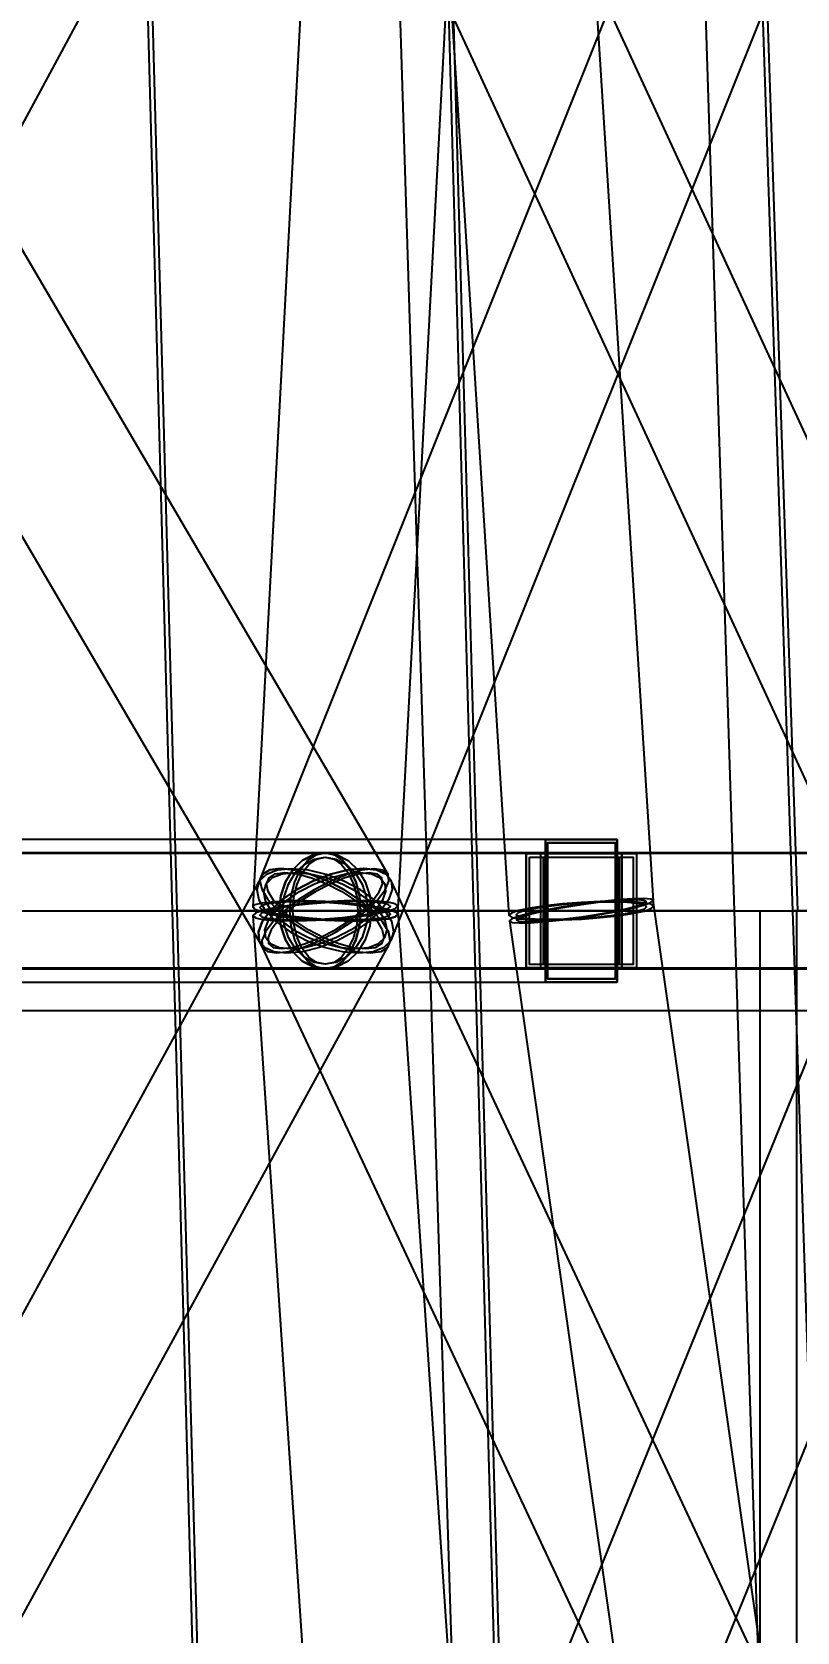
# Model space of a CAD drawing. Header units: millimetres. Extents: x -123812 to 252100, y -3000 to 639000.
# Drawn here: x 8637 to 11315, y 372475 to 378076 of the extents above; entities that cross this region are included whole.
import ezdxf

# ---------------------------------------------------------------- set-up
doc = ezdxf.new("R2010")
doc.units = ezdxf.units.MM
for name, color, linetype, lineweight in [('D-STR-DECK', 7, 'Continuous', 25), ('D-STR-DIM', 7, 'Continuous', 13), ('D-STR-STRC', 7, 'Continuous', 25)]:
    doc.layers.add(name, color=color, linetype=linetype, lineweight=lineweight)
doc.styles.add('OpenSansCondensed-Light', font='OpenSansCondensed-Light.ttf')
doc.styles.add('TOWER_UNICODE', font='Arial Unicode.ttf')
doc.dimstyles.new('EZDXF', dxfattribs={"dimtxt": 0.25, "dimasz": 0.175, "dimexe": 0.375, "dimexo": 0.125, "dimgap": 0.1, "dimtad": 1, "dimlfac": 100, "dimzin": 12, "dimdsep": 46, "dimtxsty": 'OpenSansCondensed-Light', "dimblk": 'ARCHTICK', "dimcen": 2.5, "dimazin": 3, "dimtfac": 0.5, "dimtmove": 2, "dimatfit": 3})

# ---------------------------------------------------------------- blocks, each defined once
blk = doc.blocks.new('_ARCHTICK')
at = {"color": 0, "linetype": 'BYBLOCK', "const_width": 0.15}
blk.add_lwpolyline([(-0.5, -0.5), (0.5, 0.5)], dxfattribs=at)

msp = doc.modelspace()

# ---------------------------------------------------------------- linework, layer by layer
at = {"layer": 'D-STR-DECK'}
for points in [[(3000, 374650), (3000, 375000), (11313.7, 375000), (11313.7, 374650)], [(3000, 374650), (3000, 375000), (11313.7, 375000), (11313.7, 374650)], [(4242.6, 374650), (4242.6, 375000), (13856.4, 375000), (13856.4, 374650)], [(4242.6, 374650), (4242.6, 375000), (13856.4, 375000), (13856.4, 374650)], [(5196.2, 374650), (5196.2, 375000), (15454.8, 375000), (15454.8, 374650)], [(5196.2, 374650), (5196.2, 375000), (15454.8, 375000), (15454.8, 374650)], [(5795.6, 374650), (5795.6, 375000), (16000, 375000), (16000, 374650)], [(5795.6, 374650), (5795.6, 375000), (16000, 375000), (16000, 374650)], [(7910, 371000), (7910, 375000), (11313.7, 375000), (11313.7, 371000)], [(7910, 371000), (7910, 375000), (11313.7, 375000), (11313.7, 371000)], [(11186.4, 371000), (11186.4, 375000), (13856.4, 375000), (13856.4, 371000)], [(11186.4, 371000), (11186.4, 375000), (13856.4, 375000), (13856.4, 371000)]]:
    msp.add_lwpolyline(points, close=True, dxfattribs=at)
at = {"layer": 'D-STR-STRC'}
for points in [[(8722.8, 399984.2), (10306.6, 374984.2), (10315.2, 374977.2), (10340.5, 374971.7), (10380.8, 374968.2), (10433.3, 374966.9), (10494.5, 374967.8), (10560.1, 374970.9), (10625.7, 374976), (10686.8, 374982.8), (10739.3, 374990.7), (10779.6, 374999.2), (10804.9, 375007.8), (10813.6, 375015.8), (9229.8, 400015.8)], [(10740.1, 400013.3), (9410.1, 375013.3), (9418.8, 375004.2), (9444.1, 374994.8), (9484.4, 374985.8), (9537, 374977.7), (9598.1, 374971.2), (9663.8, 374966.6), (9729.4, 374964.3), (9790.6, 374964.4), (9843.1, 374967), (9883.5, 374971.8), (9908.8, 374978.5), (9917.4, 374986.7), (11247.4, 399986.7)], [(6516.3, 379872.7), (9444, 374872.7), (9461.5, 374858), (9492.8, 374853), (9535.8, 374858), (9587.5, 374872.7), (9644.3, 374896.1), (9702.5, 374926.5), (9758.1, 374962), (9807.2, 375000), (9846.6, 375038), (9873.5, 375073.5), (9886.1, 375103.9), (9883.6, 375127.3), (6955.9, 380127.3)], [(9307.4, 380127.3), (6614.5, 375127.3), (6605.2, 375103.9), (6611.5, 375073.5), (6632.9, 375038), (6668, 375000), (6714.3, 374962), (6768.8, 374926.5), (6827.6, 374896.1), (6886.8, 374872.7), (6942.4, 374858), (6990.6, 374853), (7028, 374858), (7052.2, 374872.7), (9745.2, 379872.7)], [(9294.6, 379896.1), (11604, 374896.1), (11622.5, 374872.7), (11655.5, 374858), (11700.8, 374853), (11755.3, 374858), (11815.3, 374872.7), (11876.7, 374896.1), (11935.2, 374926.5), (11987, 374962), (12028.5, 375000), (12056.8, 375038), (12070.1, 375073.5), (12067.4, 375103.9), (9758, 380103.9)], [(11436.3, 380103.9), (9432.8, 375103.9), (9423.8, 375073.5), (9431, 375038), (9454.2, 375000), (9491.6, 374962), (9540.8, 374926.5), (9598.3, 374896.1), (9660.3, 374872.7), (9722.5, 374858), (9780.8, 374853), (9831, 374858), (9869.9, 374872.7), (9894.7, 374896.1), (11898.2, 379896.1)], [(6833.3, 374796.8), (9663.8, 374796.8), (9695.8, 374803.7), (9725.6, 374824), (9751.3, 374856.3), (9770.9, 374898.4), (9783.3, 374947.4), (9787.5, 375000), (9783.3, 375052.6), (9770.9, 375101.6), (9751.3, 375143.7), (9725.6, 375176), (9695.8, 375196.3), (9663.8, 375203.2), (6833.3, 375203.2)], [(6833.3, 374796.8), (9663.8, 374796.8), (9695.8, 374803.7), (9725.6, 374824), (9751.3, 374856.3), (9770.9, 374898.4), (9783.3, 374947.4), (9787.5, 375000), (9783.3, 375052.6), (9770.9, 375101.6), (9751.3, 375143.7), (9725.6, 375176), (9695.8, 375196.3), (9663.8, 375203.2), (6833.3, 375203.2)], [(11835.7, 375203.2), (9663.8, 375203.2), (9622.1, 375196.3), (9583.2, 375176), (9549.8, 375143.7), (9524.2, 375101.6), (9508.1, 375052.6), (9502.6, 375000), (9508.1, 374947.4), (9524.2, 374898.4), (9549.8, 374856.3), (9583.2, 374824), (9622.1, 374803.7), (9663.8, 374796.8), (11835.7, 374796.8)], [(11835.7, 375203.2), (9663.8, 375203.2), (9622.1, 375196.3), (9583.2, 375176), (9549.8, 375143.7), (9524.2, 375101.6), (9508.1, 375052.6), (9502.6, 375000), (9508.1, 374947.4), (9524.2, 374898.4), (9549.8, 374856.3), (9583.2, 374824), (9622.1, 374803.7), (9663.8, 374796.8), (11835.7, 374796.8)], [(7148.8, 369871.5), (9882, 374871.5), (9891.3, 374895.1), (9885.2, 374925.8), (9863.9, 374961.6), (9829, 375000), (9782.8, 375038.4), (9728.6, 375074.2), (9669.9, 375104.9), (9610.8, 375128.5), (9555.3, 375143.3), (9507.2, 375148.4), (9469.8, 375143.3), (9445.6, 375128.5), (6712.3, 370128.5)], [(12235.3, 370104.9), (9895, 375104.9), (9876.4, 375128.5), (9843.2, 375143.3), (9797.9, 375148.4), (9743.4, 375143.3), (9683.4, 375128.5), (9622.2, 375104.9), (9563.7, 375074.2), (9512.1, 375038.4), (9470.9, 375000), (9442.7, 374961.6), (9429.7, 374925.8), (9432.6, 374895.1), (11772.8, 369895.1)], [(10031.9, 369895.1), (12066.2, 374895.1), (12075.4, 374925.8), (12068.2, 374961.6), (12045.2, 375000), (12007.9, 375038.4), (11958.8, 375074.2), (11901.4, 375104.9), (11839.5, 375128.5), (11777.3, 375143.3), (11719.1, 375148.4), (11668.9, 375143.3), (11630, 375128.5), (11605.1, 375104.9), (9570.7, 370104.9)], [(14391.5, 350035.7), (10811.5, 375035.7), (10803, 375040.5), (10777.9, 375042.6), (10737.9, 375041.8), (10685.8, 375038.1), (10625.2, 375031.8), (10560.1, 375023.4), (10495, 375013.3), (10434.4, 375002.4), (10382.3, 374991.3), (10342.3, 374980.8), (10317.2, 374971.6), (10308.6, 374964.3), (13888.6, 349964.3)], [(11607, 350016.9), (9917.2, 375016.9), (9908.6, 375024.4), (9883.3, 375030.3), (9843, 375034.1), (9790.5, 375035.6), (9729.4, 375034.6), (9663.8, 375031.3), (9598.2, 375025.9), (9537.1, 375018.7), (9484.6, 375010.2), (9444.3, 375001.1), (9419, 374991.8), (9410.4, 374983.1), (11100.2, 349983.1)]]:
    msp.add_lwpolyline(points, dxfattribs=at)
for points in [[(8991.3, 380000), (9127.6, 375000), (10199.9, 375000), (10061.3, 380000)], [(9007.3, 380000), (9144.3, 375000), (10183.3, 375000), (10045.3, 380000)], [(9866.4, 380000), (10023.9, 375000), (11096.2, 375000), (10936.4, 380000)], [(11132.3, 380000), (11299.5, 375000), (12371.8, 375000), (12202.3, 380000)], [(11148.3, 380000), (11316.2, 375000), (12355.1, 375000), (12186.3, 380000)], [(5244.4, 374750), (10685.1, 374750), (10685.1, 375250), (5244.4, 375250)], [(5244.4, 374750), (10685.1, 374750), (10685.1, 375250), (5244.4, 375250)], [(10685.1, 375250), (10435.1, 375250), (10435.1, 374750), (10685.1, 374750)], [(10435.1, 375250), (10685.1, 375250), (10685.1, 374750), (10435.1, 374750)], [(10679.1, 375238), (10441.1, 375238), (10441.1, 374762), (10679.1, 374762)], [(10441.1, 375238), (10679.1, 375238), (10679.1, 374762), (10441.1, 374762)], [(5955.4, 374800), (10701.5, 374800), (10701.5, 375200), (5955.4, 375200)], [(5955.4, 374800), (10701.5, 374800), (10701.5, 375200), (5955.4, 375200)], [(9825, 375000), (9819.5, 374947.4), (9803.4, 374898.4), (9777.8, 374856.3), (9744.4, 374824), (9705.5, 374803.7), (9663.8, 374796.8), (9622.1, 374803.7), (9583.2, 374824), (9549.8, 374856.3), (9524.2, 374898.4), (9508.1, 374947.4), (9502.6, 375000), (9508.1, 375052.6), (9524.2, 375101.6), (9549.8, 375143.7), (9583.2, 375176), (9622.1, 375196.3), (9663.8, 375203.2), (9705.5, 375196.3), (9744.4, 375176), (9777.8, 375143.7), (9803.4, 375101.6), (9819.5, 375052.6)], [(9825, 375000), (9819.5, 374947.4), (9803.4, 374898.4), (9777.8, 374856.3), (9744.4, 374824), (9705.5, 374803.7), (9663.8, 374796.8), (9622.1, 374803.7), (9583.2, 374824), (9549.8, 374856.3), (9524.2, 374898.4), (9508.1, 374947.4), (9502.6, 375000), (9508.1, 375052.6), (9524.2, 375101.6), (9549.8, 375143.7), (9583.2, 375176), (9622.1, 375196.3), (9663.8, 375203.2), (9705.5, 375196.3), (9744.4, 375176), (9777.8, 375143.7), (9803.4, 375101.6), (9819.5, 375052.6)], [(9812.3, 375000), (9807.2, 374951.5), (9792.4, 374906.4), (9768.8, 374867.6), (9738.1, 374837.9), (9702.2, 374819.2), (9663.8, 374812.8), (9625.4, 374819.2), (9589.5, 374837.9), (9558.8, 374867.6), (9535.2, 374906.4), (9520.3, 374951.5), (9515.3, 375000), (9520.3, 375048.5), (9535.2, 375093.6), (9558.8, 375132.4), (9589.5, 375162.1), (9625.4, 375180.8), (9663.8, 375187.2), (9702.2, 375180.8), (9738.1, 375162.1), (9768.8, 375132.4), (9792.4, 375093.6), (9807.2, 375048.5)], [(9812.3, 375000), (9807.2, 374951.5), (9792.4, 374906.4), (9768.8, 374867.6), (9738.1, 374837.9), (9702.2, 374819.2), (9663.8, 374812.8), (9625.4, 374819.2), (9589.5, 374837.9), (9558.8, 374867.6), (9535.2, 374906.4), (9520.3, 374951.5), (9515.3, 375000), (9520.3, 375048.5), (9535.2, 375093.6), (9558.8, 375132.4), (9589.5, 375162.1), (9625.4, 375180.8), (9663.8, 375187.2), (9702.2, 375180.8), (9738.1, 375162.1), (9768.8, 375132.4), (9792.4, 375093.6), (9807.2, 375048.5)], [(9787.5, 375000), (9783.3, 374947.4), (9770.9, 374898.4), (9751.3, 374856.3), (9725.6, 374824), (9695.8, 374803.7), (9663.8, 374796.8), (9631.8, 374803.7), (9601.9, 374824), (9576.3, 374856.3), (9556.7, 374898.4), (9544.3, 374947.4), (9540.1, 375000), (9544.3, 375052.6), (9556.7, 375101.6), (9576.3, 375143.7), (9601.9, 375176), (9631.8, 375196.3), (9663.8, 375203.2), (9695.8, 375196.3), (9725.6, 375176), (9751.3, 375143.7), (9770.9, 375101.6), (9783.3, 375052.6)], [(9787.5, 375000), (9783.3, 374947.4), (9770.9, 374898.4), (9751.3, 374856.3), (9725.6, 374824), (9695.8, 374803.7), (9663.8, 374796.8), (9631.8, 374803.7), (9601.9, 374824), (9576.3, 374856.3), (9556.7, 374898.4), (9544.3, 374947.4), (9540.1, 375000), (9544.3, 375052.6), (9556.7, 375101.6), (9576.3, 375143.7), (9601.9, 375176), (9631.8, 375196.3), (9663.8, 375203.2), (9695.8, 375196.3), (9725.6, 375176), (9751.3, 375143.7), (9770.9, 375101.6), (9783.3, 375052.6)], [(9777.8, 375000), (9773.9, 374951.5), (9762.5, 374906.4), (9744.4, 374867.6), (9720.8, 374837.9), (9693.3, 374819.2), (9663.8, 374812.8), (9634.3, 374819.2), (9606.8, 374837.9), (9583.2, 374867.6), (9565.1, 374906.4), (9553.7, 374951.5), (9549.8, 375000), (9553.7, 375048.5), (9565.1, 375093.6), (9583.2, 375132.4), (9606.8, 375162.1), (9634.3, 375180.8), (9663.8, 375187.2), (9693.3, 375180.8), (9720.8, 375162.1), (9744.4, 375132.4), (9762.5, 375093.6), (9773.9, 375048.5)], [(9777.8, 375000), (9773.9, 374951.5), (9762.5, 374906.4), (9744.4, 374867.6), (9720.8, 374837.9), (9693.3, 374819.2), (9663.8, 374812.8), (9634.3, 374819.2), (9606.8, 374837.9), (9583.2, 374867.6), (9565.1, 374906.4), (9553.7, 374951.5), (9549.8, 375000), (9553.7, 375048.5), (9565.1, 375093.6), (9583.2, 375132.4), (9606.8, 375162.1), (9634.3, 375180.8), (9663.8, 375187.2), (9693.3, 375180.8), (9720.8, 375162.1), (9744.4, 375132.4), (9762.5, 375093.6), (9773.9, 375048.5)], [(10366.9, 374800), (12386.9, 374800), (12386.9, 375200), (10366.9, 375200)], [(10366.9, 375200), (10753.3, 375200), (10753.3, 374800), (10366.9, 374800)], [(10366.9, 374800), (12386.9, 374800), (12386.9, 375200), (10366.9, 375200)], [(10366.9, 375200), (10753.3, 375200), (10753.3, 374800), (10366.9, 374800)], [(10378.5, 375188), (10741.7, 375188), (10741.7, 374812), (10378.5, 374812)], [(10378.5, 375188), (10741.7, 375188), (10741.7, 374812), (10378.5, 374812)], [(10418.7, 375200), (10701.5, 375200), (10701.5, 374800), (10418.7, 374800)], [(10418.7, 375200), (10701.5, 375200), (10701.5, 374800), (10418.7, 374800)], [(10427.1, 375188), (10693, 375188), (10693, 374812), (10427.1, 374812)], [(10427.1, 375188), (10693, 375188), (10693, 374812), (10427.1, 374812)], [(9454.2, 375000), (9491.6, 374962), (9540.8, 374926.5), (9598.3, 374896.1), (9660.3, 374872.7), (9722.5, 374858), (9780.8, 374853), (9831, 374858), (9869.9, 374872.7), (9894.7, 374896.1), (9903.8, 374926.5), (9896.5, 374962), (9873.4, 375000), (9836, 375038), (9786.8, 375073.5), (9729.3, 375103.9), (9667.3, 375127.3), (9605, 375142), (9546.8, 375147), (9496.5, 375142), (9457.7, 375127.3), (9432.8, 375103.9), (9423.8, 375073.5), (9431, 375038)], [(9856.7, 375000), (9815.5, 374961.6), (9763.8, 374925.8), (9705.4, 374895.1), (9644.1, 374871.5), (9584.2, 374856.7), (9529.7, 374851.6), (9484.3, 374856.7), (9451.2, 374871.5), (9432.6, 374895.1), (9429.7, 374925.8), (9442.7, 374961.6), (9470.9, 375000), (9512.1, 375038.4), (9563.7, 375074.2), (9622.2, 375104.9), (9683.4, 375128.5), (9743.4, 375143.3), (9797.9, 375148.4), (9843.2, 375143.3), (9876.4, 375128.5), (9895, 375104.9), (9897.9, 375074.2), (9884.9, 375038.4)], [(9829, 375000), (9863.9, 374961.6), (9885.2, 374925.8), (9891.3, 374895.1), (9882, 374871.5), (9857.8, 374856.7), (9820.4, 374851.6), (9772.3, 374856.7), (9716.8, 374871.5), (9657.7, 374895.1), (9599, 374925.8), (9544.8, 374961.6), (9498.6, 375000), (9463.7, 375038.4), (9442.4, 375074.2), (9436.2, 375104.9), (9445.6, 375128.5), (9469.8, 375143.3), (9507.2, 375148.4), (9555.3, 375143.3), (9610.8, 375128.5), (9669.9, 375104.9), (9728.6, 375074.2), (9782.8, 375038.4)], [(9520.3, 375000), (9481, 374962), (9454.1, 374926.5), (9441.5, 374896.1), (9444, 374872.7), (9461.5, 374858), (9492.8, 374853), (9535.8, 374858), (9587.5, 374872.7), (9644.3, 374896.1), (9702.5, 374926.5), (9758.1, 374962), (9807.2, 375000), (9846.6, 375038), (9873.5, 375073.5), (9886.1, 375103.9), (9883.6, 375127.3), (9866.1, 375142), (9834.7, 375147), (9791.8, 375142), (9740.1, 375127.3), (9683.2, 375103.9), (9625, 375073.5), (9569.5, 375038)], [(9474.8, 375000), (9508.5, 374965.7), (9552.9, 374933.7), (9604.7, 374906.3), (9660.6, 374885.2), (9716.8, 374872), (9769.3, 374867.5), (9814.6, 374872), (9849.6, 374885.2), (9872, 374906.3), (9880.2, 374933.7), (9873.6, 374965.7), (9852.8, 375000), (9819, 375034.3), (9774.7, 375066.3), (9722.8, 375093.7), (9666.9, 375114.8), (9610.8, 375128), (9558.3, 375132.5), (9513, 375128), (9478, 375114.8), (9455.6, 375093.7), (9447.4, 375066.3), (9453.9, 375034.3)], [(9837.7, 375000), (9800.5, 374965.4), (9754, 374933.1), (9701.3, 374905.4), (9646.1, 374884.2), (9592, 374870.8), (9542.9, 374866.2), (9502, 374870.8), (9472.1, 374884.2), (9455.3, 374905.4), (9452.7, 374933.1), (9464.5, 374965.4), (9489.8, 375000), (9527.1, 375034.6), (9573.6, 375066.9), (9626.3, 375094.6), (9681.5, 375115.8), (9735.5, 375129.2), (9784.7, 375133.8), (9825.6, 375129.2), (9855.5, 375115.8), (9872.3, 375094.6), (9874.9, 375066.9), (9863.1, 375034.6)], [(9812.7, 375000), (9844.2, 374965.4), (9863.4, 374933.1), (9868.9, 374905.4), (9860.5, 374884.2), (9838.7, 374870.8), (9805, 374866.2), (9761.6, 374870.8), (9711.6, 374884.2), (9658.3, 374905.4), (9605.4, 374933.1), (9556.5, 374965.4), (9514.9, 375000), (9483.4, 375034.6), (9464.2, 375066.9), (9458.6, 375094.6), (9467.1, 375115.8), (9488.9, 375129.2), (9522.6, 375133.8), (9566, 375129.2), (9616, 375115.8), (9669.3, 375094.6), (9722.2, 375066.9), (9771.1, 375034.6)], [(9534.5, 375000), (9499, 374965.7), (9474.7, 374933.7), (9463.4, 374906.3), (9465.6, 374885.2), (9481.4, 374872), (9509.7, 374867.5), (9548.4, 374872), (9595, 374885.2), (9646.3, 374906.3), (9698.7, 374933.7), (9748.8, 374965.7), (9793.1, 375000), (9828.6, 375034.3), (9852.9, 375066.3), (9864.2, 375093.7), (9861.9, 375114.8), (9846.1, 375128), (9817.9, 375132.5), (9779.2, 375128), (9732.6, 375114.8), (9681.3, 375093.7), (9628.9, 375066.3), (9578.8, 375034.3)], [(10560.1, 375023.4), (10495, 375013.3), (10434.4, 375002.4), (10382.3, 374991.3), (10342.3, 374980.8), (10317.2, 374971.6), (10308.6, 374964.3), (10317.2, 374959.5), (10342.3, 374957.4), (10382.3, 374958.2), (10434.4, 374961.9), (10495, 374968.2), (10560.1, 374976.6), (10625.2, 374986.7), (10685.8, 374997.6), (10737.9, 375008.7), (10777.9, 375019.2), (10803, 375028.4), (10811.5, 375035.7), (10803, 375040.5), (10777.9, 375042.6), (10737.9, 375041.8), (10685.8, 375038.1), (10625.2, 375031.8)], [(9127.6, 375000), (9264, 370000), (10338.6, 370000), (10199.9, 375000)], [(10199.9, 375000), (10181.7, 375000), (10128.1, 375000), (10042.9, 375000), (9931.9, 375000), (9802.6, 375000), (9663.8, 375000), (9525, 375000), (9395.7, 375000), (9284.7, 375000), (9199.5, 375000), (9145.9, 375000), (9127.6, 375000), (9145.9, 375000), (9199.5, 375000), (9284.7, 375000), (9395.7, 375000), (9525, 375000), (9663.8, 375000), (9802.6, 375000), (9931.9, 375000), (10042.9, 375000), (10128.1, 375000), (10181.7, 375000)], [(9144.3, 375000), (9281.4, 370000), (10321.2, 370000), (10183.3, 375000)], [(10183.3, 375000), (10165.6, 375000), (10113.7, 375000), (10031.1, 375000), (9923.5, 375000), (9798.2, 375000), (9663.8, 375000), (9529.3, 375000), (9404.1, 375000), (9296.5, 375000), (9213.9, 375000), (9162, 375000), (9144.3, 375000), (9162, 375000), (9213.9, 375000), (9296.5, 375000), (9404.1, 375000), (9529.3, 375000), (9663.8, 375000), (9798.2, 375000), (9923.5, 375000), (10031.1, 375000), (10113.7, 375000), (10165.6, 375000)], [(9663.8, 374966.6), (9598.1, 374971.2), (9537, 374977.7), (9484.4, 374985.8), (9444.1, 374994.8), (9418.8, 375004.2), (9410.1, 375013.3), (9418.8, 375021.5), (9444.1, 375028.2), (9484.4, 375033), (9537, 375035.6), (9598.1, 375035.7), (9663.8, 375033.4), (9729.4, 375028.8), (9790.6, 375022.3), (9843.1, 375014.2), (9883.5, 375005.2), (9908.8, 374995.8), (9917.4, 374986.7), (9908.8, 374978.5), (9883.5, 374971.8), (9843.1, 374967), (9790.6, 374964.4), (9729.4, 374964.3)], [(9663.8, 375031.3), (9598.2, 375025.9), (9537.1, 375018.7), (9484.6, 375010.2), (9444.3, 375001.1), (9419, 374991.8), (9410.4, 374983.1), (9419, 374975.6), (9444.3, 374969.7), (9484.6, 374965.9), (9537.1, 374964.4), (9598.2, 374965.4), (9663.8, 374968.7), (9729.4, 374974.1), (9790.5, 374981.3), (9843, 374989.8), (9883.3, 374998.9), (9908.6, 375008.2), (9917.2, 375016.9), (9908.6, 375024.4), (9883.3, 375030.3), (9843, 375034.1), (9790.5, 375035.6), (9729.4, 375034.6)], [(9663.8, 374969.9), (9604.6, 374974), (9549.5, 374979.9), (9502.1, 374987.2), (9465.7, 374995.3), (9442.9, 375003.8), (9435.1, 375012), (9442.9, 375019.3), (9465.7, 375025.4), (9502.1, 375029.7), (9549.5, 375032.1), (9604.6, 375032.2), (9663.8, 375030.1), (9723, 375026), (9778.1, 375020.1), (9825.5, 375012.8), (9861.8, 375004.7), (9884.7, 374996.2), (9892.5, 374988), (9884.7, 374980.7), (9861.8, 374974.6), (9825.5, 374970.3), (9778.1, 374967.9), (9723, 374967.8)], [(9663.8, 375028.3), (9604.7, 375023.4), (9549.5, 375016.9), (9502.2, 375009.2), (9465.9, 375001), (9443.1, 374992.6), (9435.3, 374984.8), (9443.1, 374978), (9465.9, 374972.7), (9502.2, 374969.3), (9549.5, 374967.9), (9604.7, 374968.8), (9663.8, 374971.7), (9722.9, 374976.6), (9778, 374983.1), (9825.4, 374990.8), (9861.7, 374999), (9884.5, 375007.4), (9892.3, 375015.2), (9884.5, 375022), (9861.7, 375027.3), (9825.4, 375030.7), (9778, 375032.1), (9722.9, 375031.2)], [(10023.9, 375000), (10181.5, 370000), (11256.1, 370000), (11096.2, 375000)], [(11096.2, 375000), (11078, 375000), (11024.4, 375000), (10939.2, 375000), (10828.2, 375000), (10698.9, 375000), (10560.1, 375000), (10421.3, 375000), (10292, 375000), (10181, 375000), (10095.8, 375000), (10042.2, 375000), (10023.9, 375000), (10042.2, 375000), (10095.8, 375000), (10181, 375000), (10292, 375000), (10421.3, 375000), (10560.1, 375000), (10698.9, 375000), (10828.2, 375000), (10939.2, 375000), (11024.4, 375000), (11078, 375000)], [(10560.1, 375029.1), (10494.5, 375024), (10433.3, 375017.2), (10380.8, 375009.3), (10340.5, 375000.8), (10315.2, 374992.2), (10306.6, 374984.2), (10315.2, 374977.2), (10340.5, 374971.7), (10380.8, 374968.2), (10433.3, 374966.9), (10494.5, 374967.8), (10560.1, 374970.9), (10625.7, 374976), (10686.8, 374982.8), (10739.3, 374990.7), (10779.6, 374999.2), (10804.9, 375007.8), (10813.6, 375015.8), (10804.9, 375022.8), (10779.6, 375028.3), (10739.3, 375031.8), (10686.8, 375033.1), (10625.7, 375032.2)], [(10560.1, 375026.2), (10500.9, 375021.6), (10445.8, 375015.5), (10398.5, 375008.4), (10362.2, 375000.7), (10339.3, 374993), (10331.5, 374985.7), (10339.3, 374979.4), (10362.2, 374974.5), (10398.5, 374971.4), (10445.8, 374970.2), (10500.9, 374971), (10560.1, 374973.8), (10619.2, 374978.4), (10674.4, 374984.5), (10721.7, 374991.6), (10758, 374999.3), (10780.8, 375007), (10788.6, 375014.3), (10780.8, 375020.6), (10758, 375025.5), (10721.7, 375028.6), (10674.4, 375029.8), (10619.2, 375029)], [(10560.1, 375021.1), (10501.4, 375012), (10446.7, 375002.1), (10399.8, 374992.1), (10363.8, 374982.6), (10341.1, 374974.4), (10333.4, 374967.8), (10341.1, 374963.5), (10363.8, 374961.6), (10399.8, 374962.4), (10446.7, 374965.7), (10501.4, 374971.3), (10560.1, 374978.9), (10618.8, 374988), (10673.4, 374997.9), (10720.4, 375007.9), (10756.4, 375017.4), (10779.1, 375025.6), (10786.8, 375032.2), (10779.1, 375036.5), (10756.4, 375038.4), (10720.4, 375037.6), (10673.4, 375034.3), (10618.8, 375028.7)], [(11299.5, 375000), (11466.8, 370000), (12541.4, 370000), (12371.8, 375000)], [(12371.8, 375000), (12353.6, 375000), (12300, 375000), (12214.8, 375000), (12103.8, 375000), (11974.4, 375000), (11835.7, 375000), (11696.9, 375000), (11567.6, 375000), (11456.6, 375000), (11371.4, 375000), (11317.8, 375000), (11299.5, 375000), (11317.8, 375000), (11371.4, 375000), (11456.6, 375000), (11567.6, 375000), (11696.9, 375000), (11835.7, 375000), (11974.4, 375000), (12103.8, 375000), (12214.8, 375000), (12300, 375000), (12353.6, 375000)]]:
    msp.add_lwpolyline(points, close=True, dxfattribs=at)

# ---------------------------------------------------------------- dimensions: what is measured, and where the dimension line sits
at = {"layer": 'D-STR-DIM'}
for base, p2 in [((187000, 0), (0, 450000)), ((250000, 0), (0, 375000))]:
    msp.add_linear_dim(base=base, p1=(0, 0), p2=p2, angle=90, dimstyle='EZDXF', override={"dimtxt": 8400, "dimasz": 3750, "dimexe": 2100, "dimexo": 1800, "dimgap": 2100, "dimtad": 1, "dimdec": 0, "dimlfac": 1, "dimlunit": 2, "dimtxsty": 'TOWER_UNICODE', "dimclrd": 7, "dimclre": 7, "dimclrt": 7}, dxfattribs=at).render()

doc.saveas('drawing.dxf')
